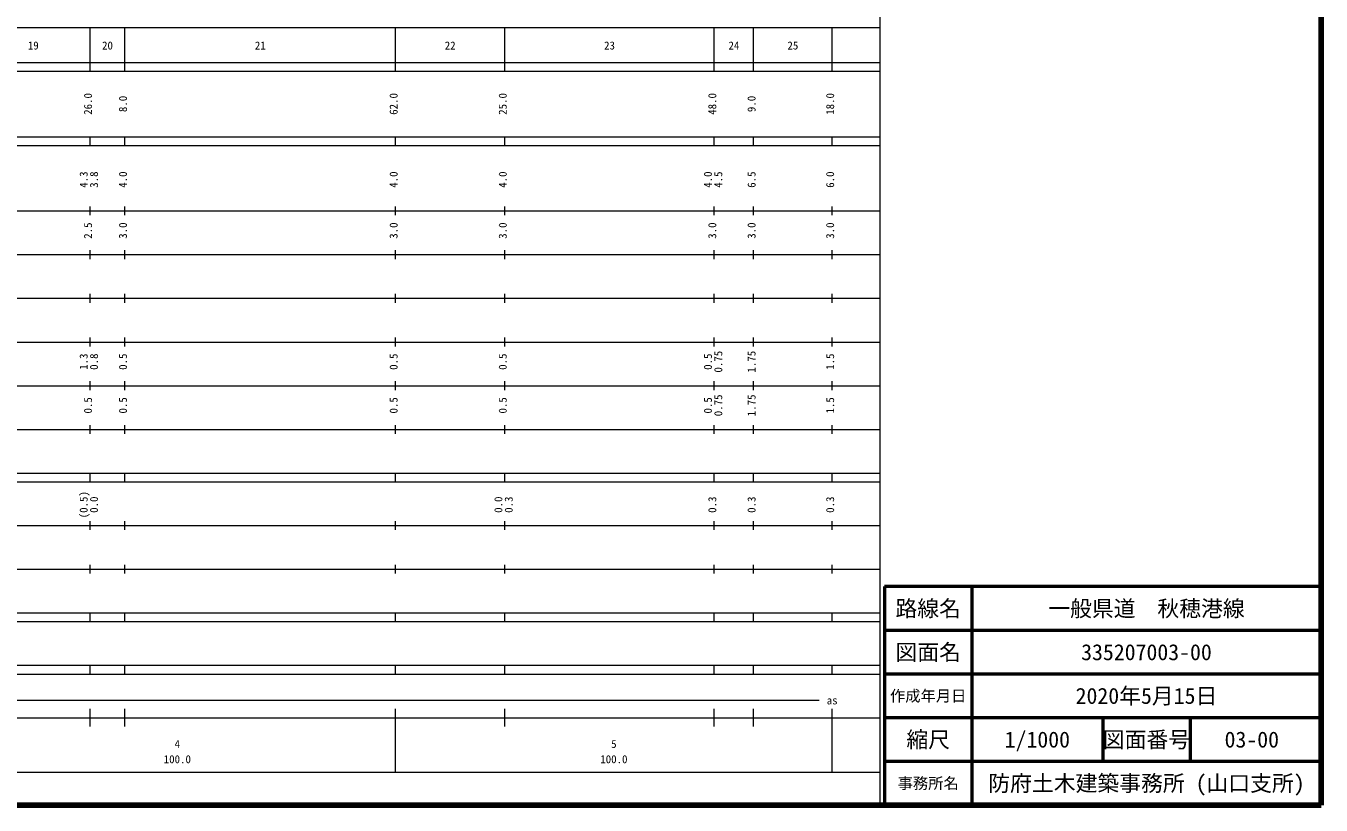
# Model space of a CAD drawing. Units: millimetres on the paper, enlarged 1000 times. Extents: x 40000 to 680000, y 20000 to 380000.
# Drawn here: x 383314 to 680000, y 20000 to 198357 of the extents above; entities that cross this region are included whole.
import ezdxf
from ezdxf.enums import TextEntityAlignment as Align

# ---------------------------------------------------------------- set-up
doc = ezdxf.new("R2010")
doc.units = ezdxf.units.MM
doc.header["$LTSCALE"] = 1000
for name, color, linetype, lineweight in [('M-TTL', 2, 'Continuous', 140), ('M-TTL-BAND', 7, 'Continuous', 13), ('M-TTL-FRAM', 2, 'Continuous', 50), ('M-TTL-LINE', 7, 'Continuous', 50)]:
    doc.layers.add(name, color=color, linetype=linetype, lineweight=lineweight)
doc.layers.add('M-TTL-TXT', color=7, linetype='Continuous')
doc.styles.add('ＭＳ ゴシック', font='')
doc.styles.get('ＭＳ ゴシック').set_extended_font_data('MS Gothic')

msp = doc.modelspace()

# ---------------------------------------------------------------- linework, layer by layer
at = {"layer": 'M-TTL'}
for p, q in [((680000, 20000), (680000, 380000)), ((40000, 20000), (680000, 20000))]:
    msp.add_line(p, q, dxfattribs=at)
at = {"layer": 'M-TTL-BAND'}
for p, q in [((579000, 20000), (579000, 370000)), ((68000, 198000), (579000, 198000)), ((398000, 188000), (398000, 198000)), ((406000, 188000), (406000, 198000)), ((468000, 188000), (468000, 198000)), ((493000, 188000), (493000, 198000)), ((541000, 188000), (541000, 198000)), ((550000, 188000), (550000, 198000)), ((568000, 188000), (568000, 198000)), ((40000, 190000), (579000, 190000)), ((40000, 188000), (579000, 188000)), ((40000, 173000), (579000, 173000)), ((398000, 171000), (398000, 173000)), ((406000, 171000), (406000, 173000)), ((468000, 171000), (468000, 173000)), ((493000, 171000), (493000, 173000)), ((541000, 171000), (541000, 173000)), ((550000, 171000), (550000, 173000)), ((568000, 171000), (568000, 173000)), ((40000, 171000), (579000, 171000)), ((40000, 156000), (579000, 156000)), ((398000, 155000), (398000, 157000)), ((406000, 155000), (406000, 157000)), ((468000, 155000), (468000, 157000)), ((493000, 155000), (493000, 157000)), ((541000, 155000), (541000, 157000)), ((550000, 155000), (550000, 157000)), ((568000, 155000), (568000, 157000)), ((46000, 146000), (579000, 146000)), ((398000, 145000), (398000, 147000)), ((406000, 145000), (406000, 147000)), ((468000, 145000), (468000, 147000)), ((493000, 145000), (493000, 147000)), ((541000, 145000), (541000, 147000)), ((550000, 145000), (550000, 147000)), ((568000, 145000), (568000, 147000)), ((398000, 135000), (398000, 137000)), ((406000, 135000), (406000, 137000)), ((468000, 135000), (468000, 137000)), ((493000, 135000), (493000, 137000)), ((541000, 135000), (541000, 137000)), ((550000, 135000), (550000, 137000)), ((568000, 135000), (568000, 137000)), ((52000, 136000), (579000, 136000)), ((46000, 126000), (579000, 126000)), ((398000, 125000), (398000, 127000)), ((406000, 125000), (406000, 127000)), ((468000, 125000), (468000, 127000)), ((493000, 125000), (493000, 127000)), ((541000, 125000), (541000, 127000)), ((550000, 125000), (550000, 127000)), ((568000, 125000), (568000, 127000)), ((52000, 116000), (579000, 116000)), ((398000, 115000), (398000, 117000)), ((406000, 115000), (406000, 117000)), ((468000, 115000), (468000, 117000)), ((493000, 115000), (493000, 117000)), ((541000, 115000), (541000, 117000)), ((550000, 115000), (550000, 117000)), ((568000, 115000), (568000, 117000)), ((398000, 105000), (398000, 107000)), ((406000, 105000), (406000, 107000)), ((468000, 105000), (468000, 107000)), ((493000, 105000), (493000, 107000)), ((541000, 105000), (541000, 107000)), ((550000, 105000), (550000, 107000)), ((568000, 105000), (568000, 107000)), ((46000, 106000), (579000, 106000)), ((40000, 96000), (579000, 96000)), ((398000, 94000), (398000, 96000)), ((406000, 94000), (406000, 96000)), ((468000, 94000), (468000, 96000)), ((493000, 94000), (493000, 96000)), ((541000, 94000), (541000, 96000)), ((550000, 94000), (550000, 96000)), ((568000, 94000), (568000, 96000)), ((40000, 94000), (579000, 94000)), ((49000, 84000), (579000, 84000)), ((398000, 83000), (398000, 85000)), ((406000, 83000), (406000, 85000)), ((468000, 83000), (468000, 85000)), ((493000, 83000), (493000, 85000)), ((541000, 83000), (541000, 85000)), ((550000, 83000), (550000, 85000)), ((568000, 83000), (568000, 85000)), ((398000, 73000), (398000, 75000)), ((406000, 73000), (406000, 75000)), ((468000, 73000), (468000, 75000)), ((493000, 73000), (493000, 75000)), ((541000, 73000), (541000, 75000)), ((550000, 73000), (550000, 75000)), ((568000, 73000), (568000, 75000)), ((40000, 74000), (579000, 74000)), ((40000, 64000), (579000, 64000)), ((398000, 62000), (398000, 64000)), ((406000, 62000), (406000, 64000)), ((468000, 62000), (468000, 64000)), ((493000, 62000), (493000, 64000)), ((541000, 62000), (541000, 64000)), ((550000, 62000), (550000, 64000)), ((568000, 62000), (568000, 64000)), ((40000, 62000), (579000, 62000)), ((40000, 52000), (579000, 52000)), ((398000, 50000), (398000, 52000)), ((406000, 50000), (406000, 52000)), ((468000, 50000), (468000, 52000)), ((493000, 50000), (493000, 52000)), ((541000, 50000), (541000, 52000)), ((550000, 50000), (550000, 52000)), ((568000, 50000), (568000, 52000)), ((40000, 50000), (579000, 50000)), ((71000, 44000), (565000, 44000)), ((398000, 38000), (398000, 42000)), ((406000, 38000), (406000, 42000)), ((468000, 27500), (468000, 42000)), ((493000, 38000), (493000, 42000)), ((541000, 38000), (541000, 42000)), ((550000, 38000), (550000, 42000)), ((568000, 27500), (568000, 42000)), ((40000, 40000), (579000, 40000)), ((68000, 27500), (579000, 27500))]:
    msp.add_line(p, q, dxfattribs=at)
at = {"layer": 'M-TTL-FRAM'}
for p, q in [((680000, 70000), (580000, 70000)), ((580000, 70000), (580000, 20000))]:
    msp.add_line(p, q, dxfattribs=at)
at = {"layer": 'M-TTL-LINE'}
for p, q in [((600000, 70000), (600000, 20000)), ((680000, 60000), (580000, 60000)), ((680000, 50000), (580000, 50000)), ((680000, 40000), (580000, 40000)), ((630000, 40000), (630000, 30000)), ((650000, 40000), (650000, 30000)), ((680000, 30000), (580000, 30000))]:
    msp.add_line(p, q, dxfattribs=at)

# ---------------------------------------------------------------- texts
at = {"layer": 'M-TTL-BAND', "style": 'ＭＳ ゴシック'}
for s, p in [('19', (385000, 192405)), ('20', (402000, 192405)), ('21', (437000, 192405)), ('22', (480500, 192405)), ('23', (517000, 192405)), ('24', (545500, 192405)), ('25', (559000, 192405)), ('as', (568000, 42500)), ('4', (418000, 32523)), ('5', (518000, 32523)), ('100.0', (418000, 29033)), ('100.0', (518000, 29033))]:
    msp.add_text(s, height=1833, dxfattribs=at).set_placement(p, align=Align.BOTTOM_CENTER)
for s, p in [('26.0', (399000, 180500)), ('8.0', (407000, 180500)), ('62.0', (469000, 180500)), ('25.0', (494000, 180500)), ('48.0', (542000, 180500)), ('9.0', (551000, 180500)), ('18.0', (569000, 180500)), ('4.3', (398000, 163174)), ('3.8', (400370, 163174)), ('4.0', (407000, 163174)), ('4.0', (469000, 163174)), ('4.0', (494000, 163174)), ('4.0', (541000, 163174)), ('4.5', (543370, 163174)), ('6.5', (551000, 163174)), ('6.0', (569000, 163174)), ('2.5', (399000, 151500)), ('3.0', (407000, 151500)), ('3.0', (469000, 151500)), ('3.0', (494000, 151500)), ('3.0', (542000, 151500)), ('3.0', (551000, 151500)), ('3.0', (569000, 151500)), ('1.3', (398000, 121500)), ('0.8', (400370, 121500)), ('0.5', (407000, 121500)), ('0.5', (469000, 121500)), ('0.5', (494000, 121500)), ('0.5', (541000, 121500)), ('0.75', (543370, 121500)), ('1.75', (551000, 121500)), ('1.5', (569000, 121500)), ('0.5', (399000, 111500)), ('0.5', (407000, 111500)), ('0.5', (469000, 111500)), ('0.5', (494000, 111500)), ('0.5', (541000, 111500)), ('0.75', (543370, 111500)), ('1.75', (551000, 111500)), ('1.5', (569000, 111500)), ('(0.5)', (398000, 88764)), ('0.0', (400370, 88764)), ('0.0', (493000, 88764)), ('0.3', (495370, 88764)), ('0.3', (542000, 88764)), ('0.3', (551000, 88764)), ('0.3', (569000, 88764))]:
    msp.add_text(s, height=1833, rotation=90, dxfattribs=at).set_placement(p, align=Align.BOTTOM_CENTER)
at = {"layer": 'M-TTL-TXT', "style": 'ＭＳ ゴシック'}
for s, height, p in [('路線名', 3666, (590000, 65000)), ('一般県道\u3000秋穂港線', 3666, (640000, 65000)), ('図面名', 3666, (590000, 55000)), ('335207003-00', 3666, (640000, 55000)), ('作成年月日', 2566, (590000, 45000)), ('2020年5月15日', 3666, (640000, 45000)), ('縮尺', 3666, (590000, 35000)), ('1/1000', 3666, (615000, 35000)), ('図面番号', 3666, (640000, 35000)), ('03-00', 3666, (664125, 35000)), ('防府土木建築事務所 (山口支所)', 3666, (640000, 25000)), ('事務所名', 2566, (590000, 25000))]:
    msp.add_text(s, height=height, dxfattribs=at).set_placement(p, align=Align.MIDDLE_CENTER)

doc.saveas('drawing.dxf')
